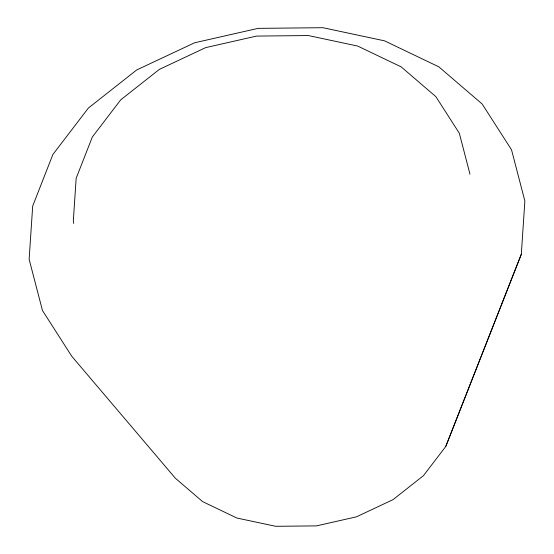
<?xml version="1.0" encoding="UTF-8"?>
<svg xmlns="http://www.w3.org/2000/svg" width="554" height="554" viewBox="0 0 554 554"><rect width="100%" height="100%" fill="white"/><g stroke="black" fill="none" stroke-linecap="round" stroke-linejoin="round"><path stroke-width="0.83" d="M521.314 254.258L524.867 201.033L511.522 149.795L482.195 104.034L438.886 66.868L384.545 40.837L322.871 27.7L258.081 28.365L194.572 42.783L136.679 69.97L88.356 108.072L52.879 154.497L32.686 206.081L29.133 259.3L42.478 310.538L71.805 356.305L175.348 478.213L202.632 501.626L236.863 518.025L275.712 526.3L316.528 525.885L356.534 516.799L393.001 499.673L423.443 475.671L445.783 446.427L521.314 254.258L445.783 446.427M470 174.254L459.328 133.251L435.859 96.638L401.2 66.895L357.718 46.065L308.37 35.553L256.523 36.086L205.7 47.616L159.379 69.375L120.703 99.865L92.324 137.018L76.161 178.291L73.322 220.88L73.737 223.435"/></g></svg>
